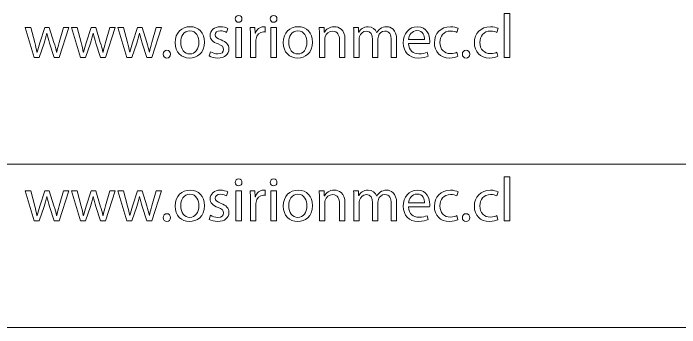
# Model space of a CAD drawing. Header units: inches. Extents: x 4400 to 4800, y 4100 to 4300.
# Drawn here: x 4533.4 to 4587.2, y 4153.9 to 4179.2 of the extents above; entities that cross this region are included whole.
import ezdxf

# ---------------------------------------------------------------- set-up
doc = ezdxf.new("R2010")
doc.units = ezdxf.units.IN
doc.header["$MEASUREMENT"] = 0
doc.layers.add('Capa 1', color=7, linetype='Continuous')

# ---------------------------------------------------------------- blocks, each defined once
blk = doc.blocks.new('block 26')
at = {"layer": 'Capa 1', "color": 1, "lineweight": 9, "true_color": 0xff0000}
for points in [[(4573.054, 4179.224), (4573.494, 4179.224), (4573.494, 4175.673), (4573.054, 4175.673), (4573.054, 4179.224)], [(4551.399, 4175.673), (4551.399, 4178.094), (4551.839, 4178.094), (4551.839, 4175.673), (4551.399, 4175.673)], [(4554.224, 4175.673), (4554.224, 4178.094), (4554.664, 4178.094), (4554.664, 4175.673), (4554.224, 4175.673)]]:
    blk.add_lwpolyline(points, dxfattribs=at)
for points, knots in [([(4551.889, 4178.774), (4551.894, 4178.624), (4551.784, 4178.504), (4551.609, 4178.504), (4551.454, 4178.504), (4551.344, 4178.624), (4551.344, 4178.774), (4551.344, 4178.929), (4551.459, 4179.049), (4551.619, 4179.049), (4551.784, 4179.049), (4551.889, 4178.929), (4551.889, 4178.774)], [0, 0, 0, 0, 1, 1, 1, 2, 2, 2, 3, 3, 3, 4, 4, 4, 4]), ([(4554.714, 4178.774), (4554.719, 4178.624), (4554.609, 4178.504), (4554.434, 4178.504), (4554.279, 4178.504), (4554.169, 4178.624), (4554.169, 4178.774), (4554.169, 4178.929), (4554.284, 4179.049), (4554.444, 4179.049), (4554.609, 4179.049), (4554.714, 4178.929), (4554.714, 4178.774)], [0, 0, 0, 0, 1, 1, 1, 2, 2, 2, 3, 3, 3, 4, 4, 4, 4]), ([(4548.864, 4176.904), (4548.864, 4176.009), (4548.245, 4175.618), (4547.659, 4175.618), (4547.004, 4175.618), (4546.499, 4176.099), (4546.499, 4176.864), (4546.499, 4177.674), (4547.029, 4178.149), (4547.699, 4178.149), (4548.395, 4178.149), (4548.864, 4177.644), (4548.864, 4176.904)], [0, 0, 0, 0, 1, 1, 1, 2, 2, 2, 3, 3, 3, 4, 4, 4, 4]), ([(4549.359, 4176.123), (4549.489, 4176.039), (4549.719, 4175.948), (4549.939, 4175.948), (4550.259, 4175.948), (4550.409, 4176.109), (4550.409, 4176.308), (4550.409, 4176.519), (4550.284, 4176.634), (4549.959, 4176.753), (4549.524, 4176.909), (4549.319, 4177.149), (4549.319, 4177.439), (4549.319, 4177.829), (4549.634, 4178.149), (4550.154, 4178.149), (4550.399, 4178.149), (4550.614, 4178.079), (4550.749, 4177.999), (4550.749, 4177.999), (4550.639, 4177.679), (4550.639, 4177.679), (4550.544, 4177.739), (4550.369, 4177.819), (4550.144, 4177.819), (4549.884, 4177.819), (4549.739, 4177.669), (4549.739, 4177.489), (4549.739, 4177.289), (4549.884, 4177.199), (4550.199, 4177.079), (4550.619, 4176.919), (4550.834, 4176.709), (4550.834, 4176.349), (4550.834, 4175.924), (4550.504, 4175.624), (4549.929, 4175.624), (4549.664, 4175.624), (4549.419, 4175.689), (4549.249, 4175.789), (4549.249, 4175.789), (4549.359, 4176.123), (4549.359, 4176.123)], [0, 0, 0, 0, 1, 1, 1, 2, 2, 2, 3, 3, 3, 4, 4, 4, 5, 5, 5, 6, 6, 6, 7, 7, 7, 8, 8, 8, 9, 9, 9, 10, 10, 10, 11, 11, 11, 12, 12, 12, 13, 13, 13, 14, 14, 14, 14]), ([(4552.569, 4177.339), (4552.569, 4177.624), (4552.564, 4177.869), (4552.549, 4178.094), (4552.549, 4178.094), (4552.934, 4178.094), (4552.934, 4178.094), (4552.934, 4178.094), (4552.949, 4177.619), (4552.949, 4177.619), (4552.949, 4177.619), (4552.969, 4177.619), (4552.969, 4177.619), (4553.079, 4177.944), (4553.344, 4178.149), (4553.639, 4178.149), (4553.689, 4178.149), (4553.724, 4178.144), (4553.764, 4178.134), (4553.764, 4178.134), (4553.764, 4177.719), (4553.764, 4177.719), (4553.719, 4177.729), (4553.675, 4177.734), (4553.614, 4177.734), (4553.304, 4177.734), (4553.084, 4177.499), (4553.024, 4177.169), (4553.014, 4177.109), (4553.004, 4177.039), (4553.004, 4176.964), (4553.004, 4176.964), (4553.004, 4175.673), (4553.004, 4175.673), (4553.004, 4175.673), (4552.569, 4175.673), (4552.569, 4175.673), (4552.569, 4175.673), (4552.569, 4177.339), (4552.569, 4177.339)], [0, 0, 0, 0, 1, 1, 1, 2, 2, 2, 3, 3, 3, 4, 4, 4, 5, 5, 5, 6, 6, 6, 7, 7, 7, 8, 8, 8, 9, 9, 9, 10, 10, 10, 11, 11, 11, 12, 12, 12, 13, 13, 13, 13]), ([(4557.584, 4176.904), (4557.584, 4176.009), (4556.964, 4175.618), (4556.379, 4175.618), (4555.724, 4175.618), (4555.219, 4176.099), (4555.219, 4176.864), (4555.219, 4177.674), (4555.749, 4178.149), (4556.419, 4178.149), (4557.114, 4178.149), (4557.584, 4177.644), (4557.584, 4176.904)], [0, 0, 0, 0, 1, 1, 1, 2, 2, 2, 3, 3, 3, 4, 4, 4, 4]), ([(4558.139, 4177.439), (4558.139, 4177.689), (4558.134, 4177.894), (4558.119, 4178.094), (4558.119, 4178.094), (4558.509, 4178.094), (4558.509, 4178.094), (4558.509, 4178.094), (4558.534, 4177.694), (4558.534, 4177.694), (4558.534, 4177.694), (4558.544, 4177.694), (4558.544, 4177.694), (4558.664, 4177.924), (4558.944, 4178.149), (4559.344, 4178.149), (4559.679, 4178.149), (4560.199, 4177.949), (4560.199, 4177.119), (4560.199, 4177.119), (4560.199, 4175.673), (4560.199, 4175.673), (4560.199, 4175.673), (4559.759, 4175.673), (4559.759, 4175.673), (4559.759, 4175.673), (4559.759, 4177.069), (4559.759, 4177.069), (4559.759, 4177.459), (4559.614, 4177.784), (4559.199, 4177.784), (4558.909, 4177.784), (4558.684, 4177.579), (4558.609, 4177.334), (4558.589, 4177.279), (4558.579, 4177.204), (4558.579, 4177.129), (4558.579, 4177.129), (4558.579, 4175.673), (4558.579, 4175.673), (4558.579, 4175.673), (4558.139, 4175.673), (4558.139, 4175.673), (4558.139, 4175.673), (4558.139, 4177.439), (4558.139, 4177.439)], [0, 0, 0, 0, 1, 1, 1, 2, 2, 2, 3, 3, 3, 4, 4, 4, 5, 5, 5, 6, 6, 6, 7, 7, 7, 8, 8, 8, 9, 9, 9, 10, 10, 10, 11, 11, 11, 12, 12, 12, 13, 13, 13, 14, 14, 14, 15, 15, 15, 15]), ([(4560.914, 4177.439), (4560.914, 4177.689), (4560.909, 4177.894), (4560.894, 4178.094), (4560.894, 4178.094), (4561.279, 4178.094), (4561.279, 4178.094), (4561.279, 4178.094), (4561.299, 4177.704), (4561.299, 4177.704), (4561.299, 4177.704), (4561.314, 4177.704), (4561.314, 4177.704), (4561.449, 4177.934), (4561.674, 4178.149), (4562.074, 4178.149), (4562.404, 4178.149), (4562.654, 4177.949), (4562.759, 4177.664), (4562.759, 4177.664), (4562.769, 4177.664), (4562.769, 4177.664), (4562.844, 4177.799), (4562.939, 4177.904), (4563.039, 4177.979), (4563.184, 4178.089), (4563.344, 4178.149), (4563.574, 4178.149), (4563.894, 4178.149), (4564.369, 4177.939), (4564.369, 4177.099), (4564.369, 4177.099), (4564.369, 4175.673), (4564.369, 4175.673), (4564.369, 4175.673), (4563.94, 4175.673), (4563.94, 4175.673), (4563.94, 4175.673), (4563.94, 4177.044), (4563.94, 4177.044), (4563.94, 4177.509), (4563.769, 4177.789), (4563.414, 4177.789), (4563.164, 4177.789), (4562.969, 4177.604), (4562.894, 4177.389), (4562.874, 4177.329), (4562.859, 4177.249), (4562.859, 4177.169), (4562.859, 4177.169), (4562.859, 4175.673), (4562.859, 4175.673), (4562.859, 4175.673), (4562.429, 4175.673), (4562.429, 4175.673), (4562.429, 4175.673), (4562.429, 4177.124), (4562.429, 4177.124), (4562.429, 4177.509), (4562.259, 4177.789), (4561.924, 4177.789), (4561.649, 4177.789), (4561.449, 4177.569), (4561.379, 4177.349), (4561.354, 4177.284), (4561.344, 4177.209), (4561.344, 4177.134), (4561.344, 4177.134), (4561.344, 4175.673), (4561.344, 4175.673), (4561.344, 4175.673), (4560.914, 4175.673), (4560.914, 4175.673), (4560.914, 4175.673), (4560.914, 4177.439), (4560.914, 4177.439)], [0, 0, 0, 0, 1, 1, 1, 2, 2, 2, 3, 3, 3, 4, 4, 4, 5, 5, 5, 6, 6, 6, 7, 7, 7, 8, 8, 8, 9, 9, 9, 10, 10, 10, 11, 11, 11, 12, 12, 12, 13, 13, 13, 14, 14, 14, 15, 15, 15, 16, 16, 16, 17, 17, 17, 18, 18, 18, 19, 19, 19, 20, 20, 20, 21, 21, 21, 22, 22, 22, 23, 23, 23, 24, 24, 24, 25, 25, 25, 25]), ([(4565.329, 4176.804), (4565.339, 4176.208), (4565.719, 4175.964), (4566.159, 4175.964), (4566.474, 4175.964), (4566.664, 4176.019), (4566.829, 4176.089), (4566.829, 4176.089), (4566.904, 4175.773), (4566.904, 4175.773), (4566.749, 4175.703), (4566.484, 4175.624), (4566.099, 4175.624), (4565.354, 4175.624), (4564.909, 4176.113), (4564.909, 4176.844), (4564.909, 4177.574), (4565.339, 4178.149), (4566.044, 4178.149), (4566.834, 4178.149), (4567.044, 4177.454), (4567.044, 4177.009), (4567.044, 4176.919), (4567.034, 4176.849), (4567.029, 4176.804), (4567.029, 4176.804), (4565.329, 4176.804), (4565.329, 4176.804)], [0, 0, 0, 0, 1, 1, 1, 2, 2, 2, 3, 3, 3, 4, 4, 4, 5, 5, 5, 6, 6, 6, 7, 7, 7, 8, 8, 8, 9, 9, 9, 9]), ([(4569.314, 4175.763), (4569.199, 4175.703), (4568.944, 4175.624), (4568.619, 4175.624), (4567.889, 4175.624), (4567.414, 4176.119), (4567.414, 4176.859), (4567.414, 4177.604), (4567.924, 4178.144), (4568.714, 4178.144), (4568.974, 4178.144), (4569.204, 4178.079), (4569.324, 4178.019), (4569.324, 4178.019), (4569.224, 4177.679), (4569.224, 4177.679), (4569.119, 4177.739), (4568.954, 4177.794), (4568.714, 4177.794), (4568.159, 4177.794), (4567.859, 4177.384), (4567.859, 4176.879), (4567.859, 4176.319), (4568.219, 4175.974), (4568.699, 4175.974), (4568.949, 4175.974), (4569.114, 4176.039), (4569.239, 4176.093), (4569.239, 4176.093), (4569.314, 4175.763), (4569.314, 4175.763)], [0, 0, 0, 0, 1, 1, 1, 2, 2, 2, 3, 3, 3, 4, 4, 4, 5, 5, 5, 6, 6, 6, 7, 7, 7, 8, 8, 8, 9, 9, 9, 10, 10, 10, 10]), ([(4572.539, 4175.763), (4572.424, 4175.703), (4572.169, 4175.624), (4571.844, 4175.624), (4571.114, 4175.624), (4570.639, 4176.119), (4570.639, 4176.859), (4570.639, 4177.604), (4571.149, 4178.144), (4571.939, 4178.144), (4572.199, 4178.144), (4572.429, 4178.079), (4572.549, 4178.019), (4572.549, 4178.019), (4572.449, 4177.679), (4572.449, 4177.679), (4572.344, 4177.739), (4572.179, 4177.794), (4571.939, 4177.794), (4571.384, 4177.794), (4571.084, 4177.384), (4571.084, 4176.879), (4571.084, 4176.319), (4571.444, 4175.974), (4571.924, 4175.974), (4572.174, 4175.974), (4572.339, 4176.039), (4572.464, 4176.093), (4572.464, 4176.093), (4572.539, 4175.763), (4572.539, 4175.763)], [0, 0, 0, 0, 1, 1, 1, 2, 2, 2, 3, 3, 3, 4, 4, 4, 5, 5, 5, 6, 6, 6, 7, 7, 7, 8, 8, 8, 9, 9, 9, 10, 10, 10, 10]), ([(4534.849, 4178.094), (4534.849, 4178.094), (4535.17, 4176.864), (4535.17, 4176.864), (4535.239, 4176.594), (4535.305, 4176.344), (4535.349, 4176.093), (4535.349, 4176.093), (4535.365, 4176.093), (4535.365, 4176.093), (4535.419, 4176.339), (4535.5, 4176.598), (4535.579, 4176.859), (4535.579, 4176.859), (4535.975, 4178.094), (4535.975, 4178.094), (4535.975, 4178.094), (4536.345, 4178.094), (4536.345, 4178.094), (4536.345, 4178.094), (4536.72, 4176.884), (4536.72, 4176.884), (4536.81, 4176.594), (4536.88, 4176.339), (4536.935, 4176.093), (4536.935, 4176.093), (4536.95, 4176.093), (4536.95, 4176.093), (4536.99, 4176.339), (4537.055, 4176.594), (4537.135, 4176.879), (4537.135, 4176.879), (4537.48, 4178.094), (4537.48, 4178.094), (4537.48, 4178.094), (4537.915, 4178.094), (4537.915, 4178.094), (4537.915, 4178.094), (4537.135, 4175.673), (4537.135, 4175.673), (4537.135, 4175.673), (4536.735, 4175.673), (4536.735, 4175.673), (4536.735, 4175.673), (4536.365, 4176.829), (4536.365, 4176.829), (4536.28, 4177.099), (4536.21, 4177.339), (4536.15, 4177.624), (4536.15, 4177.624), (4536.14, 4177.624), (4536.14, 4177.624), (4536.08, 4177.334), (4536.005, 4177.084), (4535.92, 4176.824), (4535.92, 4176.824), (4535.53, 4175.673), (4535.53, 4175.673), (4535.53, 4175.673), (4535.13, 4175.673), (4535.13, 4175.673), (4535.13, 4175.673), (4534.399, 4178.094), (4534.399, 4178.094), (4534.399, 4178.094), (4534.849, 4178.094), (4534.849, 4178.094)], [0, 0, 0, 0, 1, 1, 1, 2, 2, 2, 3, 3, 3, 4, 4, 4, 5, 5, 5, 6, 6, 6, 7, 7, 7, 8, 8, 8, 9, 9, 9, 10, 10, 10, 11, 11, 11, 12, 12, 12, 13, 13, 13, 14, 14, 14, 15, 15, 15, 16, 16, 16, 17, 17, 17, 18, 18, 18, 19, 19, 19, 20, 20, 20, 21, 21, 21, 22, 22, 22, 22]), ([(4538.589, 4178.094), (4538.589, 4178.094), (4538.91, 4176.864), (4538.91, 4176.864), (4538.979, 4176.594), (4539.045, 4176.344), (4539.089, 4176.093), (4539.089, 4176.093), (4539.105, 4176.093), (4539.105, 4176.093), (4539.159, 4176.339), (4539.24, 4176.598), (4539.319, 4176.859), (4539.319, 4176.859), (4539.715, 4178.094), (4539.715, 4178.094), (4539.715, 4178.094), (4540.085, 4178.094), (4540.085, 4178.094), (4540.085, 4178.094), (4540.46, 4176.884), (4540.46, 4176.884), (4540.55, 4176.594), (4540.62, 4176.339), (4540.675, 4176.093), (4540.675, 4176.093), (4540.69, 4176.093), (4540.69, 4176.093), (4540.73, 4176.339), (4540.795, 4176.594), (4540.875, 4176.879), (4540.875, 4176.879), (4541.22, 4178.094), (4541.22, 4178.094), (4541.22, 4178.094), (4541.655, 4178.094), (4541.655, 4178.094), (4541.655, 4178.094), (4540.875, 4175.673), (4540.875, 4175.673), (4540.875, 4175.673), (4540.475, 4175.673), (4540.475, 4175.673), (4540.475, 4175.673), (4540.105, 4176.829), (4540.105, 4176.829), (4540.02, 4177.099), (4539.95, 4177.339), (4539.89, 4177.624), (4539.89, 4177.624), (4539.88, 4177.624), (4539.88, 4177.624), (4539.82, 4177.334), (4539.745, 4177.084), (4539.66, 4176.824), (4539.66, 4176.824), (4539.27, 4175.673), (4539.27, 4175.673), (4539.27, 4175.673), (4538.87, 4175.673), (4538.87, 4175.673), (4538.87, 4175.673), (4538.139, 4178.094), (4538.139, 4178.094), (4538.139, 4178.094), (4538.589, 4178.094), (4538.589, 4178.094)], [0, 0, 0, 0, 1, 1, 1, 2, 2, 2, 3, 3, 3, 4, 4, 4, 5, 5, 5, 6, 6, 6, 7, 7, 7, 8, 8, 8, 9, 9, 9, 10, 10, 10, 11, 11, 11, 12, 12, 12, 13, 13, 13, 14, 14, 14, 15, 15, 15, 16, 16, 16, 17, 17, 17, 18, 18, 18, 19, 19, 19, 20, 20, 20, 21, 21, 21, 22, 22, 22, 22]), ([(4542.329, 4178.094), (4542.329, 4178.094), (4542.65, 4176.864), (4542.65, 4176.864), (4542.719, 4176.594), (4542.785, 4176.344), (4542.829, 4176.093), (4542.829, 4176.093), (4542.845, 4176.093), (4542.845, 4176.093), (4542.899, 4176.339), (4542.98, 4176.598), (4543.059, 4176.859), (4543.059, 4176.859), (4543.455, 4178.094), (4543.455, 4178.094), (4543.455, 4178.094), (4543.825, 4178.094), (4543.825, 4178.094), (4543.825, 4178.094), (4544.2, 4176.884), (4544.2, 4176.884), (4544.29, 4176.594), (4544.36, 4176.339), (4544.415, 4176.093), (4544.415, 4176.093), (4544.43, 4176.093), (4544.43, 4176.093), (4544.47, 4176.339), (4544.535, 4176.594), (4544.615, 4176.879), (4544.615, 4176.879), (4544.96, 4178.094), (4544.96, 4178.094), (4544.96, 4178.094), (4545.395, 4178.094), (4545.395, 4178.094), (4545.395, 4178.094), (4544.615, 4175.673), (4544.615, 4175.673), (4544.615, 4175.673), (4544.215, 4175.673), (4544.215, 4175.673), (4544.215, 4175.673), (4543.845, 4176.829), (4543.845, 4176.829), (4543.76, 4177.099), (4543.69, 4177.339), (4543.63, 4177.624), (4543.63, 4177.624), (4543.62, 4177.624), (4543.62, 4177.624), (4543.56, 4177.334), (4543.485, 4177.084), (4543.4, 4176.824), (4543.4, 4176.824), (4543.01, 4175.673), (4543.01, 4175.673), (4543.01, 4175.673), (4542.61, 4175.673), (4542.61, 4175.673), (4542.61, 4175.673), (4541.879, 4178.094), (4541.879, 4178.094), (4541.879, 4178.094), (4542.329, 4178.094), (4542.329, 4178.094)], [0, 0, 0, 0, 1, 1, 1, 2, 2, 2, 3, 3, 3, 4, 4, 4, 5, 5, 5, 6, 6, 6, 7, 7, 7, 8, 8, 8, 9, 9, 9, 10, 10, 10, 11, 11, 11, 12, 12, 12, 13, 13, 13, 14, 14, 14, 15, 15, 15, 16, 16, 16, 17, 17, 17, 18, 18, 18, 19, 19, 19, 20, 20, 20, 21, 21, 21, 22, 22, 22, 22]), ([(4546.944, 4176.879), (4546.944, 4176.349), (4547.249, 4175.948), (4547.679, 4175.948), (4548.1, 4175.948), (4548.415, 4176.344), (4548.415, 4176.889), (4548.415, 4177.299), (4548.21, 4177.819), (4547.689, 4177.819), (4547.169, 4177.819), (4546.944, 4177.339), (4546.944, 4176.879)], [0, 0, 0, 0, 1, 1, 1, 2, 2, 2, 3, 3, 3, 4, 4, 4, 4]), ([(4555.664, 4176.879), (4555.664, 4176.349), (4555.969, 4175.948), (4556.399, 4175.948), (4556.819, 4175.948), (4557.134, 4176.344), (4557.134, 4176.889), (4557.134, 4177.299), (4556.929, 4177.819), (4556.409, 4177.819), (4555.889, 4177.819), (4555.664, 4177.339), (4555.664, 4176.879)], [0, 0, 0, 0, 1, 1, 1, 2, 2, 2, 3, 3, 3, 4, 4, 4, 4]), ([(4566.619, 4177.119), (4566.624, 4177.399), (4566.504, 4177.834), (4566.009, 4177.834), (4565.564, 4177.834), (4565.369, 4177.424), (4565.334, 4177.119), (4565.334, 4177.119), (4566.619, 4177.119), (4566.619, 4177.119)], [0, 0, 0, 0, 1, 1, 1, 2, 2, 2, 3, 3, 3, 3]), ([(4545.534, 4175.934), (4545.534, 4176.119), (4545.659, 4176.248), (4545.834, 4176.248), (4546.01, 4176.248), (4546.129, 4176.119), (4546.129, 4175.934), (4546.129, 4175.753), (4546.014, 4175.618), (4545.829, 4175.618), (4545.654, 4175.618), (4545.534, 4175.753), (4545.534, 4175.934)], [0, 0, 0, 0, 1, 1, 1, 2, 2, 2, 3, 3, 3, 4, 4, 4, 4]), ([(4569.674, 4175.934), (4569.674, 4176.119), (4569.799, 4176.248), (4569.974, 4176.248), (4570.149, 4176.248), (4570.269, 4176.119), (4570.269, 4175.934), (4570.269, 4175.753), (4570.154, 4175.618), (4569.969, 4175.618), (4569.794, 4175.618), (4569.674, 4175.753), (4569.674, 4175.934)], [0, 0, 0, 0, 1, 1, 1, 2, 2, 2, 3, 3, 3, 4, 4, 4, 4])]:
    blk.add_open_spline(points, degree=3, knots=knots, dxfattribs=at)
blk = doc.blocks.new('block 27')
at = {"layer": 'Capa 1', "color": 1, "lineweight": 9, "true_color": 0xff0000}
for points in [[(4573.054, 4166.05), (4573.494, 4166.05), (4573.494, 4162.499), (4573.054, 4162.499), (4573.054, 4166.05)], [(4551.399, 4162.499), (4551.399, 4164.92), (4551.839, 4164.92), (4551.839, 4162.499), (4551.399, 4162.499)], [(4554.224, 4162.499), (4554.224, 4164.92), (4554.664, 4164.92), (4554.664, 4162.499), (4554.224, 4162.499)]]:
    blk.add_lwpolyline(points, dxfattribs=at)
for points, knots in [([(4551.889, 4165.6), (4551.894, 4165.45), (4551.784, 4165.33), (4551.609, 4165.33), (4551.454, 4165.33), (4551.344, 4165.45), (4551.344, 4165.6), (4551.344, 4165.755), (4551.459, 4165.875), (4551.619, 4165.875), (4551.784, 4165.875), (4551.889, 4165.755), (4551.889, 4165.6)], [0, 0, 0, 0, 1, 1, 1, 2, 2, 2, 3, 3, 3, 4, 4, 4, 4]), ([(4554.714, 4165.6), (4554.719, 4165.45), (4554.609, 4165.33), (4554.434, 4165.33), (4554.279, 4165.33), (4554.169, 4165.45), (4554.169, 4165.6), (4554.169, 4165.755), (4554.284, 4165.875), (4554.444, 4165.875), (4554.609, 4165.875), (4554.714, 4165.755), (4554.714, 4165.6)], [0, 0, 0, 0, 1, 1, 1, 2, 2, 2, 3, 3, 3, 4, 4, 4, 4]), ([(4534.849, 4164.92), (4534.849, 4164.92), (4535.17, 4163.69), (4535.17, 4163.69), (4535.239, 4163.42), (4535.305, 4163.169), (4535.349, 4162.919), (4535.349, 4162.919), (4535.365, 4162.919), (4535.365, 4162.919), (4535.419, 4163.165), (4535.5, 4163.424), (4535.579, 4163.685), (4535.579, 4163.685), (4535.975, 4164.92), (4535.975, 4164.92), (4535.975, 4164.92), (4536.345, 4164.92), (4536.345, 4164.92), (4536.345, 4164.92), (4536.72, 4163.71), (4536.72, 4163.71), (4536.81, 4163.42), (4536.88, 4163.165), (4536.935, 4162.919), (4536.935, 4162.919), (4536.95, 4162.919), (4536.95, 4162.919), (4536.99, 4163.165), (4537.055, 4163.42), (4537.135, 4163.705), (4537.135, 4163.705), (4537.48, 4164.92), (4537.48, 4164.92), (4537.48, 4164.92), (4537.915, 4164.92), (4537.915, 4164.92), (4537.915, 4164.92), (4537.135, 4162.499), (4537.135, 4162.499), (4537.135, 4162.499), (4536.735, 4162.499), (4536.735, 4162.499), (4536.735, 4162.499), (4536.365, 4163.655), (4536.365, 4163.655), (4536.28, 4163.925), (4536.21, 4164.165), (4536.15, 4164.45), (4536.15, 4164.45), (4536.14, 4164.45), (4536.14, 4164.45), (4536.08, 4164.16), (4536.005, 4163.909), (4535.92, 4163.65), (4535.92, 4163.65), (4535.53, 4162.499), (4535.53, 4162.499), (4535.53, 4162.499), (4535.13, 4162.499), (4535.13, 4162.499), (4535.13, 4162.499), (4534.399, 4164.92), (4534.399, 4164.92), (4534.399, 4164.92), (4534.849, 4164.92), (4534.849, 4164.92)], [0, 0, 0, 0, 1, 1, 1, 2, 2, 2, 3, 3, 3, 4, 4, 4, 5, 5, 5, 6, 6, 6, 7, 7, 7, 8, 8, 8, 9, 9, 9, 10, 10, 10, 11, 11, 11, 12, 12, 12, 13, 13, 13, 14, 14, 14, 15, 15, 15, 16, 16, 16, 17, 17, 17, 18, 18, 18, 19, 19, 19, 20, 20, 20, 21, 21, 21, 22, 22, 22, 22]), ([(4538.589, 4164.92), (4538.589, 4164.92), (4538.91, 4163.69), (4538.91, 4163.69), (4538.979, 4163.42), (4539.045, 4163.169), (4539.089, 4162.919), (4539.089, 4162.919), (4539.105, 4162.919), (4539.105, 4162.919), (4539.159, 4163.165), (4539.24, 4163.424), (4539.319, 4163.685), (4539.319, 4163.685), (4539.715, 4164.92), (4539.715, 4164.92), (4539.715, 4164.92), (4540.085, 4164.92), (4540.085, 4164.92), (4540.085, 4164.92), (4540.46, 4163.71), (4540.46, 4163.71), (4540.55, 4163.42), (4540.62, 4163.165), (4540.675, 4162.919), (4540.675, 4162.919), (4540.69, 4162.919), (4540.69, 4162.919), (4540.73, 4163.165), (4540.795, 4163.42), (4540.875, 4163.705), (4540.875, 4163.705), (4541.22, 4164.92), (4541.22, 4164.92), (4541.22, 4164.92), (4541.655, 4164.92), (4541.655, 4164.92), (4541.655, 4164.92), (4540.875, 4162.499), (4540.875, 4162.499), (4540.875, 4162.499), (4540.475, 4162.499), (4540.475, 4162.499), (4540.475, 4162.499), (4540.105, 4163.655), (4540.105, 4163.655), (4540.02, 4163.925), (4539.95, 4164.165), (4539.89, 4164.45), (4539.89, 4164.45), (4539.88, 4164.45), (4539.88, 4164.45), (4539.82, 4164.16), (4539.745, 4163.909), (4539.66, 4163.65), (4539.66, 4163.65), (4539.27, 4162.499), (4539.27, 4162.499), (4539.27, 4162.499), (4538.87, 4162.499), (4538.87, 4162.499), (4538.87, 4162.499), (4538.139, 4164.92), (4538.139, 4164.92), (4538.139, 4164.92), (4538.589, 4164.92), (4538.589, 4164.92)], [0, 0, 0, 0, 1, 1, 1, 2, 2, 2, 3, 3, 3, 4, 4, 4, 5, 5, 5, 6, 6, 6, 7, 7, 7, 8, 8, 8, 9, 9, 9, 10, 10, 10, 11, 11, 11, 12, 12, 12, 13, 13, 13, 14, 14, 14, 15, 15, 15, 16, 16, 16, 17, 17, 17, 18, 18, 18, 19, 19, 19, 20, 20, 20, 21, 21, 21, 22, 22, 22, 22]), ([(4542.329, 4164.92), (4542.329, 4164.92), (4542.65, 4163.69), (4542.65, 4163.69), (4542.719, 4163.42), (4542.785, 4163.169), (4542.829, 4162.919), (4542.829, 4162.919), (4542.845, 4162.919), (4542.845, 4162.919), (4542.899, 4163.165), (4542.98, 4163.424), (4543.059, 4163.685), (4543.059, 4163.685), (4543.455, 4164.92), (4543.455, 4164.92), (4543.455, 4164.92), (4543.825, 4164.92), (4543.825, 4164.92), (4543.825, 4164.92), (4544.2, 4163.71), (4544.2, 4163.71), (4544.29, 4163.42), (4544.36, 4163.165), (4544.415, 4162.919), (4544.415, 4162.919), (4544.43, 4162.919), (4544.43, 4162.919), (4544.47, 4163.165), (4544.535, 4163.42), (4544.615, 4163.705), (4544.615, 4163.705), (4544.96, 4164.92), (4544.96, 4164.92), (4544.96, 4164.92), (4545.395, 4164.92), (4545.395, 4164.92), (4545.395, 4164.92), (4544.615, 4162.499), (4544.615, 4162.499), (4544.615, 4162.499), (4544.215, 4162.499), (4544.215, 4162.499), (4544.215, 4162.499), (4543.845, 4163.655), (4543.845, 4163.655), (4543.76, 4163.925), (4543.69, 4164.165), (4543.63, 4164.45), (4543.63, 4164.45), (4543.62, 4164.45), (4543.62, 4164.45), (4543.56, 4164.16), (4543.485, 4163.909), (4543.4, 4163.65), (4543.4, 4163.65), (4543.01, 4162.499), (4543.01, 4162.499), (4543.01, 4162.499), (4542.61, 4162.499), (4542.61, 4162.499), (4542.61, 4162.499), (4541.879, 4164.92), (4541.879, 4164.92), (4541.879, 4164.92), (4542.329, 4164.92), (4542.329, 4164.92)], [0, 0, 0, 0, 1, 1, 1, 2, 2, 2, 3, 3, 3, 4, 4, 4, 5, 5, 5, 6, 6, 6, 7, 7, 7, 8, 8, 8, 9, 9, 9, 10, 10, 10, 11, 11, 11, 12, 12, 12, 13, 13, 13, 14, 14, 14, 15, 15, 15, 16, 16, 16, 17, 17, 17, 18, 18, 18, 19, 19, 19, 20, 20, 20, 21, 21, 21, 22, 22, 22, 22]), ([(4548.864, 4163.73), (4548.864, 4162.835), (4548.245, 4162.444), (4547.659, 4162.444), (4547.004, 4162.444), (4546.499, 4162.925), (4546.499, 4163.69), (4546.499, 4164.5), (4547.029, 4164.975), (4547.699, 4164.975), (4548.395, 4164.975), (4548.864, 4164.47), (4548.864, 4163.73)], [0, 0, 0, 0, 1, 1, 1, 2, 2, 2, 3, 3, 3, 4, 4, 4, 4]), ([(4549.359, 4162.949), (4549.489, 4162.865), (4549.719, 4162.774), (4549.939, 4162.774), (4550.259, 4162.774), (4550.409, 4162.935), (4550.409, 4163.134), (4550.409, 4163.344), (4550.284, 4163.46), (4549.959, 4163.579), (4549.524, 4163.734), (4549.319, 4163.975), (4549.319, 4164.265), (4549.319, 4164.655), (4549.634, 4164.975), (4550.154, 4164.975), (4550.399, 4164.975), (4550.614, 4164.905), (4550.749, 4164.825), (4550.749, 4164.825), (4550.639, 4164.505), (4550.639, 4164.505), (4550.544, 4164.565), (4550.369, 4164.645), (4550.144, 4164.645), (4549.884, 4164.645), (4549.739, 4164.495), (4549.739, 4164.315), (4549.739, 4164.115), (4549.884, 4164.025), (4550.199, 4163.905), (4550.619, 4163.744), (4550.834, 4163.535), (4550.834, 4163.175), (4550.834, 4162.75), (4550.504, 4162.449), (4549.929, 4162.449), (4549.664, 4162.449), (4549.419, 4162.515), (4549.249, 4162.614), (4549.249, 4162.614), (4549.359, 4162.949), (4549.359, 4162.949)], [0, 0, 0, 0, 1, 1, 1, 2, 2, 2, 3, 3, 3, 4, 4, 4, 5, 5, 5, 6, 6, 6, 7, 7, 7, 8, 8, 8, 9, 9, 9, 10, 10, 10, 11, 11, 11, 12, 12, 12, 13, 13, 13, 14, 14, 14, 14]), ([(4552.569, 4164.165), (4552.569, 4164.45), (4552.564, 4164.695), (4552.549, 4164.92), (4552.549, 4164.92), (4552.934, 4164.92), (4552.934, 4164.92), (4552.934, 4164.92), (4552.949, 4164.445), (4552.949, 4164.445), (4552.949, 4164.445), (4552.969, 4164.445), (4552.969, 4164.445), (4553.079, 4164.77), (4553.344, 4164.975), (4553.639, 4164.975), (4553.689, 4164.975), (4553.724, 4164.97), (4553.764, 4164.96), (4553.764, 4164.96), (4553.764, 4164.545), (4553.764, 4164.545), (4553.719, 4164.555), (4553.675, 4164.56), (4553.614, 4164.56), (4553.304, 4164.56), (4553.084, 4164.325), (4553.024, 4163.995), (4553.014, 4163.935), (4553.004, 4163.865), (4553.004, 4163.79), (4553.004, 4163.79), (4553.004, 4162.499), (4553.004, 4162.499), (4553.004, 4162.499), (4552.569, 4162.499), (4552.569, 4162.499), (4552.569, 4162.499), (4552.569, 4164.165), (4552.569, 4164.165)], [0, 0, 0, 0, 1, 1, 1, 2, 2, 2, 3, 3, 3, 4, 4, 4, 5, 5, 5, 6, 6, 6, 7, 7, 7, 8, 8, 8, 9, 9, 9, 10, 10, 10, 11, 11, 11, 12, 12, 12, 13, 13, 13, 13]), ([(4557.584, 4163.73), (4557.584, 4162.835), (4556.964, 4162.444), (4556.379, 4162.444), (4555.724, 4162.444), (4555.219, 4162.925), (4555.219, 4163.69), (4555.219, 4164.5), (4555.749, 4164.975), (4556.419, 4164.975), (4557.114, 4164.975), (4557.584, 4164.47), (4557.584, 4163.73)], [0, 0, 0, 0, 1, 1, 1, 2, 2, 2, 3, 3, 3, 4, 4, 4, 4]), ([(4558.139, 4164.265), (4558.139, 4164.515), (4558.134, 4164.72), (4558.119, 4164.92), (4558.119, 4164.92), (4558.509, 4164.92), (4558.509, 4164.92), (4558.509, 4164.92), (4558.534, 4164.52), (4558.534, 4164.52), (4558.534, 4164.52), (4558.544, 4164.52), (4558.544, 4164.52), (4558.664, 4164.75), (4558.944, 4164.975), (4559.344, 4164.975), (4559.679, 4164.975), (4560.199, 4164.775), (4560.199, 4163.945), (4560.199, 4163.945), (4560.199, 4162.499), (4560.199, 4162.499), (4560.199, 4162.499), (4559.759, 4162.499), (4559.759, 4162.499), (4559.759, 4162.499), (4559.759, 4163.895), (4559.759, 4163.895), (4559.759, 4164.285), (4559.614, 4164.61), (4559.199, 4164.61), (4558.909, 4164.61), (4558.684, 4164.405), (4558.609, 4164.16), (4558.589, 4164.105), (4558.579, 4164.03), (4558.579, 4163.955), (4558.579, 4163.955), (4558.579, 4162.499), (4558.579, 4162.499), (4558.579, 4162.499), (4558.139, 4162.499), (4558.139, 4162.499), (4558.139, 4162.499), (4558.139, 4164.265), (4558.139, 4164.265)], [0, 0, 0, 0, 1, 1, 1, 2, 2, 2, 3, 3, 3, 4, 4, 4, 5, 5, 5, 6, 6, 6, 7, 7, 7, 8, 8, 8, 9, 9, 9, 10, 10, 10, 11, 11, 11, 12, 12, 12, 13, 13, 13, 14, 14, 14, 15, 15, 15, 15]), ([(4560.914, 4164.265), (4560.914, 4164.515), (4560.909, 4164.72), (4560.894, 4164.92), (4560.894, 4164.92), (4561.279, 4164.92), (4561.279, 4164.92), (4561.279, 4164.92), (4561.299, 4164.53), (4561.299, 4164.53), (4561.299, 4164.53), (4561.314, 4164.53), (4561.314, 4164.53), (4561.449, 4164.76), (4561.674, 4164.975), (4562.074, 4164.975), (4562.404, 4164.975), (4562.654, 4164.775), (4562.759, 4164.49), (4562.759, 4164.49), (4562.769, 4164.49), (4562.769, 4164.49), (4562.844, 4164.625), (4562.939, 4164.73), (4563.039, 4164.805), (4563.184, 4164.915), (4563.344, 4164.975), (4563.574, 4164.975), (4563.894, 4164.975), (4564.369, 4164.765), (4564.369, 4163.925), (4564.369, 4163.925), (4564.369, 4162.499), (4564.369, 4162.499), (4564.369, 4162.499), (4563.94, 4162.499), (4563.94, 4162.499), (4563.94, 4162.499), (4563.94, 4163.87), (4563.94, 4163.87), (4563.94, 4164.335), (4563.769, 4164.615), (4563.414, 4164.615), (4563.164, 4164.615), (4562.969, 4164.43), (4562.894, 4164.215), (4562.874, 4164.155), (4562.859, 4164.075), (4562.859, 4163.995), (4562.859, 4163.995), (4562.859, 4162.499), (4562.859, 4162.499), (4562.859, 4162.499), (4562.429, 4162.499), (4562.429, 4162.499), (4562.429, 4162.499), (4562.429, 4163.95), (4562.429, 4163.95), (4562.429, 4164.335), (4562.259, 4164.615), (4561.924, 4164.615), (4561.649, 4164.615), (4561.449, 4164.395), (4561.379, 4164.175), (4561.354, 4164.11), (4561.344, 4164.035), (4561.344, 4163.96), (4561.344, 4163.96), (4561.344, 4162.499), (4561.344, 4162.499), (4561.344, 4162.499), (4560.914, 4162.499), (4560.914, 4162.499), (4560.914, 4162.499), (4560.914, 4164.265), (4560.914, 4164.265)], [0, 0, 0, 0, 1, 1, 1, 2, 2, 2, 3, 3, 3, 4, 4, 4, 5, 5, 5, 6, 6, 6, 7, 7, 7, 8, 8, 8, 9, 9, 9, 10, 10, 10, 11, 11, 11, 12, 12, 12, 13, 13, 13, 14, 14, 14, 15, 15, 15, 16, 16, 16, 17, 17, 17, 18, 18, 18, 19, 19, 19, 20, 20, 20, 21, 21, 21, 22, 22, 22, 23, 23, 23, 24, 24, 24, 25, 25, 25, 25]), ([(4565.329, 4163.63), (4565.339, 4163.034), (4565.719, 4162.789), (4566.159, 4162.789), (4566.474, 4162.789), (4566.664, 4162.845), (4566.829, 4162.915), (4566.829, 4162.915), (4566.904, 4162.599), (4566.904, 4162.599), (4566.749, 4162.529), (4566.484, 4162.449), (4566.099, 4162.449), (4565.354, 4162.449), (4564.909, 4162.939), (4564.909, 4163.67), (4564.909, 4164.4), (4565.339, 4164.975), (4566.044, 4164.975), (4566.834, 4164.975), (4567.044, 4164.28), (4567.044, 4163.835), (4567.044, 4163.744), (4567.034, 4163.675), (4567.029, 4163.63), (4567.029, 4163.63), (4565.329, 4163.63), (4565.329, 4163.63)], [0, 0, 0, 0, 1, 1, 1, 2, 2, 2, 3, 3, 3, 4, 4, 4, 5, 5, 5, 6, 6, 6, 7, 7, 7, 8, 8, 8, 9, 9, 9, 9]), ([(4569.314, 4162.589), (4569.199, 4162.529), (4568.944, 4162.449), (4568.619, 4162.449), (4567.889, 4162.449), (4567.414, 4162.945), (4567.414, 4163.685), (4567.414, 4164.43), (4567.924, 4164.97), (4568.714, 4164.97), (4568.974, 4164.97), (4569.204, 4164.905), (4569.324, 4164.845), (4569.324, 4164.845), (4569.224, 4164.505), (4569.224, 4164.505), (4569.119, 4164.565), (4568.954, 4164.62), (4568.714, 4164.62), (4568.159, 4164.62), (4567.859, 4164.21), (4567.859, 4163.705), (4567.859, 4163.145), (4568.219, 4162.799), (4568.699, 4162.799), (4568.949, 4162.799), (4569.114, 4162.865), (4569.239, 4162.919), (4569.239, 4162.919), (4569.314, 4162.589), (4569.314, 4162.589)], [0, 0, 0, 0, 1, 1, 1, 2, 2, 2, 3, 3, 3, 4, 4, 4, 5, 5, 5, 6, 6, 6, 7, 7, 7, 8, 8, 8, 9, 9, 9, 10, 10, 10, 10]), ([(4572.539, 4162.589), (4572.424, 4162.529), (4572.169, 4162.449), (4571.844, 4162.449), (4571.114, 4162.449), (4570.639, 4162.945), (4570.639, 4163.685), (4570.639, 4164.43), (4571.149, 4164.97), (4571.939, 4164.97), (4572.199, 4164.97), (4572.429, 4164.905), (4572.549, 4164.845), (4572.549, 4164.845), (4572.449, 4164.505), (4572.449, 4164.505), (4572.344, 4164.565), (4572.179, 4164.62), (4571.939, 4164.62), (4571.384, 4164.62), (4571.084, 4164.21), (4571.084, 4163.705), (4571.084, 4163.145), (4571.444, 4162.799), (4571.924, 4162.799), (4572.174, 4162.799), (4572.339, 4162.865), (4572.464, 4162.919), (4572.464, 4162.919), (4572.539, 4162.589), (4572.539, 4162.589)], [0, 0, 0, 0, 1, 1, 1, 2, 2, 2, 3, 3, 3, 4, 4, 4, 5, 5, 5, 6, 6, 6, 7, 7, 7, 8, 8, 8, 9, 9, 9, 10, 10, 10, 10]), ([(4546.944, 4163.705), (4546.944, 4163.175), (4547.249, 4162.774), (4547.679, 4162.774), (4548.1, 4162.774), (4548.415, 4163.169), (4548.415, 4163.714), (4548.415, 4164.125), (4548.21, 4164.645), (4547.689, 4164.645), (4547.169, 4164.645), (4546.944, 4164.165), (4546.944, 4163.705)], [0, 0, 0, 0, 1, 1, 1, 2, 2, 2, 3, 3, 3, 4, 4, 4, 4]), ([(4555.664, 4163.705), (4555.664, 4163.175), (4555.969, 4162.774), (4556.399, 4162.774), (4556.819, 4162.774), (4557.134, 4163.169), (4557.134, 4163.714), (4557.134, 4164.125), (4556.929, 4164.645), (4556.409, 4164.645), (4555.889, 4164.645), (4555.664, 4164.165), (4555.664, 4163.705)], [0, 0, 0, 0, 1, 1, 1, 2, 2, 2, 3, 3, 3, 4, 4, 4, 4]), ([(4566.619, 4163.945), (4566.624, 4164.225), (4566.504, 4164.66), (4566.009, 4164.66), (4565.564, 4164.66), (4565.369, 4164.25), (4565.334, 4163.945), (4565.334, 4163.945), (4566.619, 4163.945), (4566.619, 4163.945)], [0, 0, 0, 0, 1, 1, 1, 2, 2, 2, 3, 3, 3, 3]), ([(4545.534, 4162.76), (4545.534, 4162.945), (4545.659, 4163.074), (4545.834, 4163.074), (4546.01, 4163.074), (4546.129, 4162.945), (4546.129, 4162.76), (4546.129, 4162.579), (4546.014, 4162.444), (4545.829, 4162.444), (4545.654, 4162.444), (4545.534, 4162.579), (4545.534, 4162.76)], [0, 0, 0, 0, 1, 1, 1, 2, 2, 2, 3, 3, 3, 4, 4, 4, 4]), ([(4569.674, 4162.76), (4569.674, 4162.945), (4569.799, 4163.074), (4569.974, 4163.074), (4570.149, 4163.074), (4570.269, 4162.945), (4570.269, 4162.76), (4570.269, 4162.579), (4570.154, 4162.444), (4569.969, 4162.444), (4569.794, 4162.444), (4569.674, 4162.579), (4569.674, 4162.76)], [0, 0, 0, 0, 1, 1, 1, 2, 2, 2, 3, 3, 3, 4, 4, 4, 4])]:
    blk.add_open_spline(points, degree=3, knots=knots, dxfattribs=at)

msp = doc.modelspace()

# ---------------------------------------------------------------- linework, layer by layer
at = {"layer": 'Capa 1', "color": 7, "lineweight": 9, "true_color": 0xffffff}
msp.add_open_spline([(4553.002, 4167.064), (4553.002, 4167.064), (4510.308, 4167.064), (4510.308, 4167.064), (4507.24, 4167.064), (4504.67, 4164.892), (4504.003, 4161.977), (4504.003, 4161.977), (4504.003, 4161.977), (4504.003, 4161.977), (4504.003, 4161.977), (4513.796, 4161.977), (4513.796, 4161.977), (4513.796, 4161.977), (4513.796, 4161.977), (4513.796, 4161.977), (4513.796, 4162.253), (4514.02, 4162.477), (4514.296, 4162.477), (4514.572, 4162.477), (4514.796, 4162.253), (4514.796, 4161.977), (4514.796, 4161.701), (4514.572, 4161.477), (4514.336, 4161.477), (4514.336, 4161.477), (4514.336, 4159.477), (4514.336, 4159.477), (4514.572, 4159.477), (4514.796, 4159.253), (4514.796, 4158.977), (4514.796, 4158.701), (4514.572, 4158.477), (4514.296, 4158.477), (4514.02, 4158.477), (4513.796, 4158.701), (4513.796, 4158.977), (4513.796, 4158.977), (4504.003, 4158.977), (4504.003, 4158.977), (4504.003, 4158.977), (4504.003, 4158.977), (4504.003, 4158.977), (4504.67, 4156.062), (4507.24, 4153.89), (4510.308, 4153.89), (4510.308, 4153.89), (4553.002, 4153.89), (4553.002, 4153.89), (4553.002, 4153.89), (4595.696, 4153.89), (4595.696, 4153.89), (4598.765, 4153.89), (4601.334, 4156.062), (4602.002, 4158.977), (4602.002, 4158.977), (4602.002, 4158.977), (4602.002, 4158.977), (4602.002, 4158.977), (4592.206, 4158.977), (4592.206, 4158.977), (4592.206, 4158.701), (4591.982, 4158.477), (4591.706, 4158.477), (4591.43, 4158.477), (4591.206, 4158.701), (4591.206, 4158.977), (4591.206, 4159.253), (4591.43, 4159.477), (4591.677, 4159.507), (4591.677, 4159.507), (4591.677, 4161.507), (4591.677, 4161.507), (4591.43, 4161.477), (4591.206, 4161.701), (4591.206, 4161.977), (4591.206, 4162.253), (4591.43, 4162.477), (4591.706, 4162.477), (4591.982, 4162.477), (4592.206, 4162.253), (4592.206, 4161.977), (4592.206, 4161.977), (4592.206, 4161.977), (4592.206, 4161.977), (4592.206, 4161.977), (4602.001, 4161.977), (4602.001, 4161.977), (4602.001, 4161.977), (4602.002, 4161.977), (4602.002, 4161.977), (4601.334, 4164.892), (4598.765, 4167.064), (4595.696, 4167.064), (4595.696, 4167.064), (4553.002, 4167.064), (4553.002, 4167.064)], degree=3, knots=[0, 0, 0, 0, 1, 1, 1, 2, 2, 2, 3, 3, 3, 4, 4, 4, 5, 5, 5, 6, 6, 6, 7, 7, 7, 8, 8, 8, 9, 9, 9, 10, 10, 10, 11, 11, 11, 12, 12, 12, 13, 13, 13, 14, 14, 14, 15, 15, 15, 16, 16, 16, 17, 17, 17, 18, 18, 18, 19, 19, 19, 20, 20, 20, 21, 21, 21, 22, 22, 22, 23, 23, 23, 24, 24, 24, 25, 25, 25, 26, 26, 26, 27, 27, 27, 28, 28, 28, 29, 29, 29, 30, 30, 30, 31, 31, 31, 32, 32, 32, 32], dxfattribs=at)

# ---------------------------------------------------------------- block references
at = {"layer": 'Capa 1'}
for name in ['block 26', 'block 27']:
    msp.add_blockref(name, (0, 0), dxfattribs=at)

doc.saveas('drawing.dxf')
